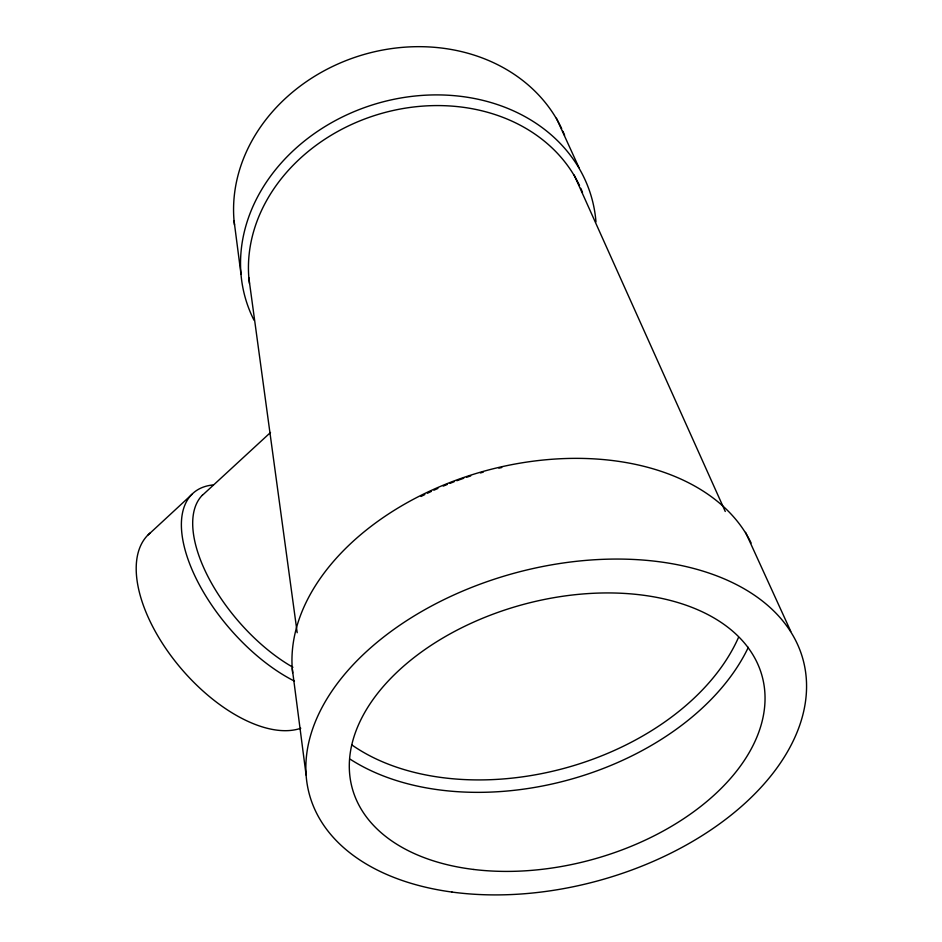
<?xml version="1.0" encoding="UTF-8"?>
<svg xmlns="http://www.w3.org/2000/svg" width="942" height="942" viewBox="0 0 942 942"><rect width="100%" height="100%" fill="white"/><g stroke="black" fill="none" stroke-linecap="round" stroke-linejoin="round"><path stroke-width="1.41" d="M148.188 534.868L192.074 494.256M202.412 495.257L270.519 432.484M556.428 118.245L578.953 167.582M745.569 532.371L790.797 631.423M574.149 175.024L725.269 511.482M248.829 277.69L297.189 632.718M234.052 220.699L241.011 274.287M292.255 668.537L306.103 775.019M292.915 667.254A118.975 57.262 49.2 0 1 208.9 578.364A118.975 57.262 49.2 0 1 202.353 495.198M738.493 637.451A229.094 153.522 -15.5 0 1 566.601 767.671A229.094 153.522 -15.5 0 1 351.955 744.992M421.039 496.458A229.094 153.522 -15.5 0 1 424.854 494.538M427.421 493.267A229.094 153.522 -15.5 0 1 431.318 491.418M433.932 490.205A229.094 153.522 -15.5 0 1 437.9 488.415M443.258 486.107A229.094 153.522 -15.5 0 1 447.309 484.435M450.029 483.34A229.094 153.522 -15.5 0 1 454.126 481.751M456.87 480.726A229.094 153.522 -15.5 0 1 463.758 478.253M466.525 477.3A229.094 153.522 -15.5 0 1 470.694 475.934M480.42 472.955A229.094 153.522 -15.5 0 1 483.234 472.154M498.883 468.162A229.094 153.522 -15.5 0 1 501.756 467.515M249.453 283.507A173.622 144.197 -16.9 0 1 379.143 114.123A173.622 144.197 -16.9 0 1 579.53 185.586M580.767 188.282A173.622 144.197 -16.9 0 1 582.497 192.368M748.337 647.319A239.798 160.046 -15.5 0 1 350.33 759.299M292.668 672.906A239.798 160.046 -15.5 0 1 482.163 471.707A239.798 160.046 -15.5 0 1 751.104 542.981M253.975 320.15A180.275 150.061 -16.9 0 1 377.989 103.231A180.275 150.061 -16.9 0 1 595.968 221.841M234.487 224.985A172.186 147.188 -17.3 0 1 362.941 54.789A172.186 147.188 -17.3 0 1 561.679 128.63M562.892 131.279A172.186 147.188 -17.3 0 1 564.599 135.295M294.434 681.101A126.487 61.395 49.2 0 1 191.356 568.014A126.487 61.395 49.2 0 1 212.751 484.977M300.781 728.26A124.438 64.704 49.2 0 1 173.74 659.435A124.438 64.704 49.2 0 1 150.214 532.913M473.802 869.478A212.468 132.139 -15.3 0 0 763.785 683.645A212.468 132.139 -15.3 0 0 433.909 643.516A212.468 132.139 -15.3 0 0 473.802 869.478M452.007 892.062A255.859 159.398 -15.3 0 0 805.469 671.21A255.859 159.398 -15.3 0 0 411.159 617.799A255.859 159.398 -15.3 0 0 452.007 892.062"/></g></svg>
